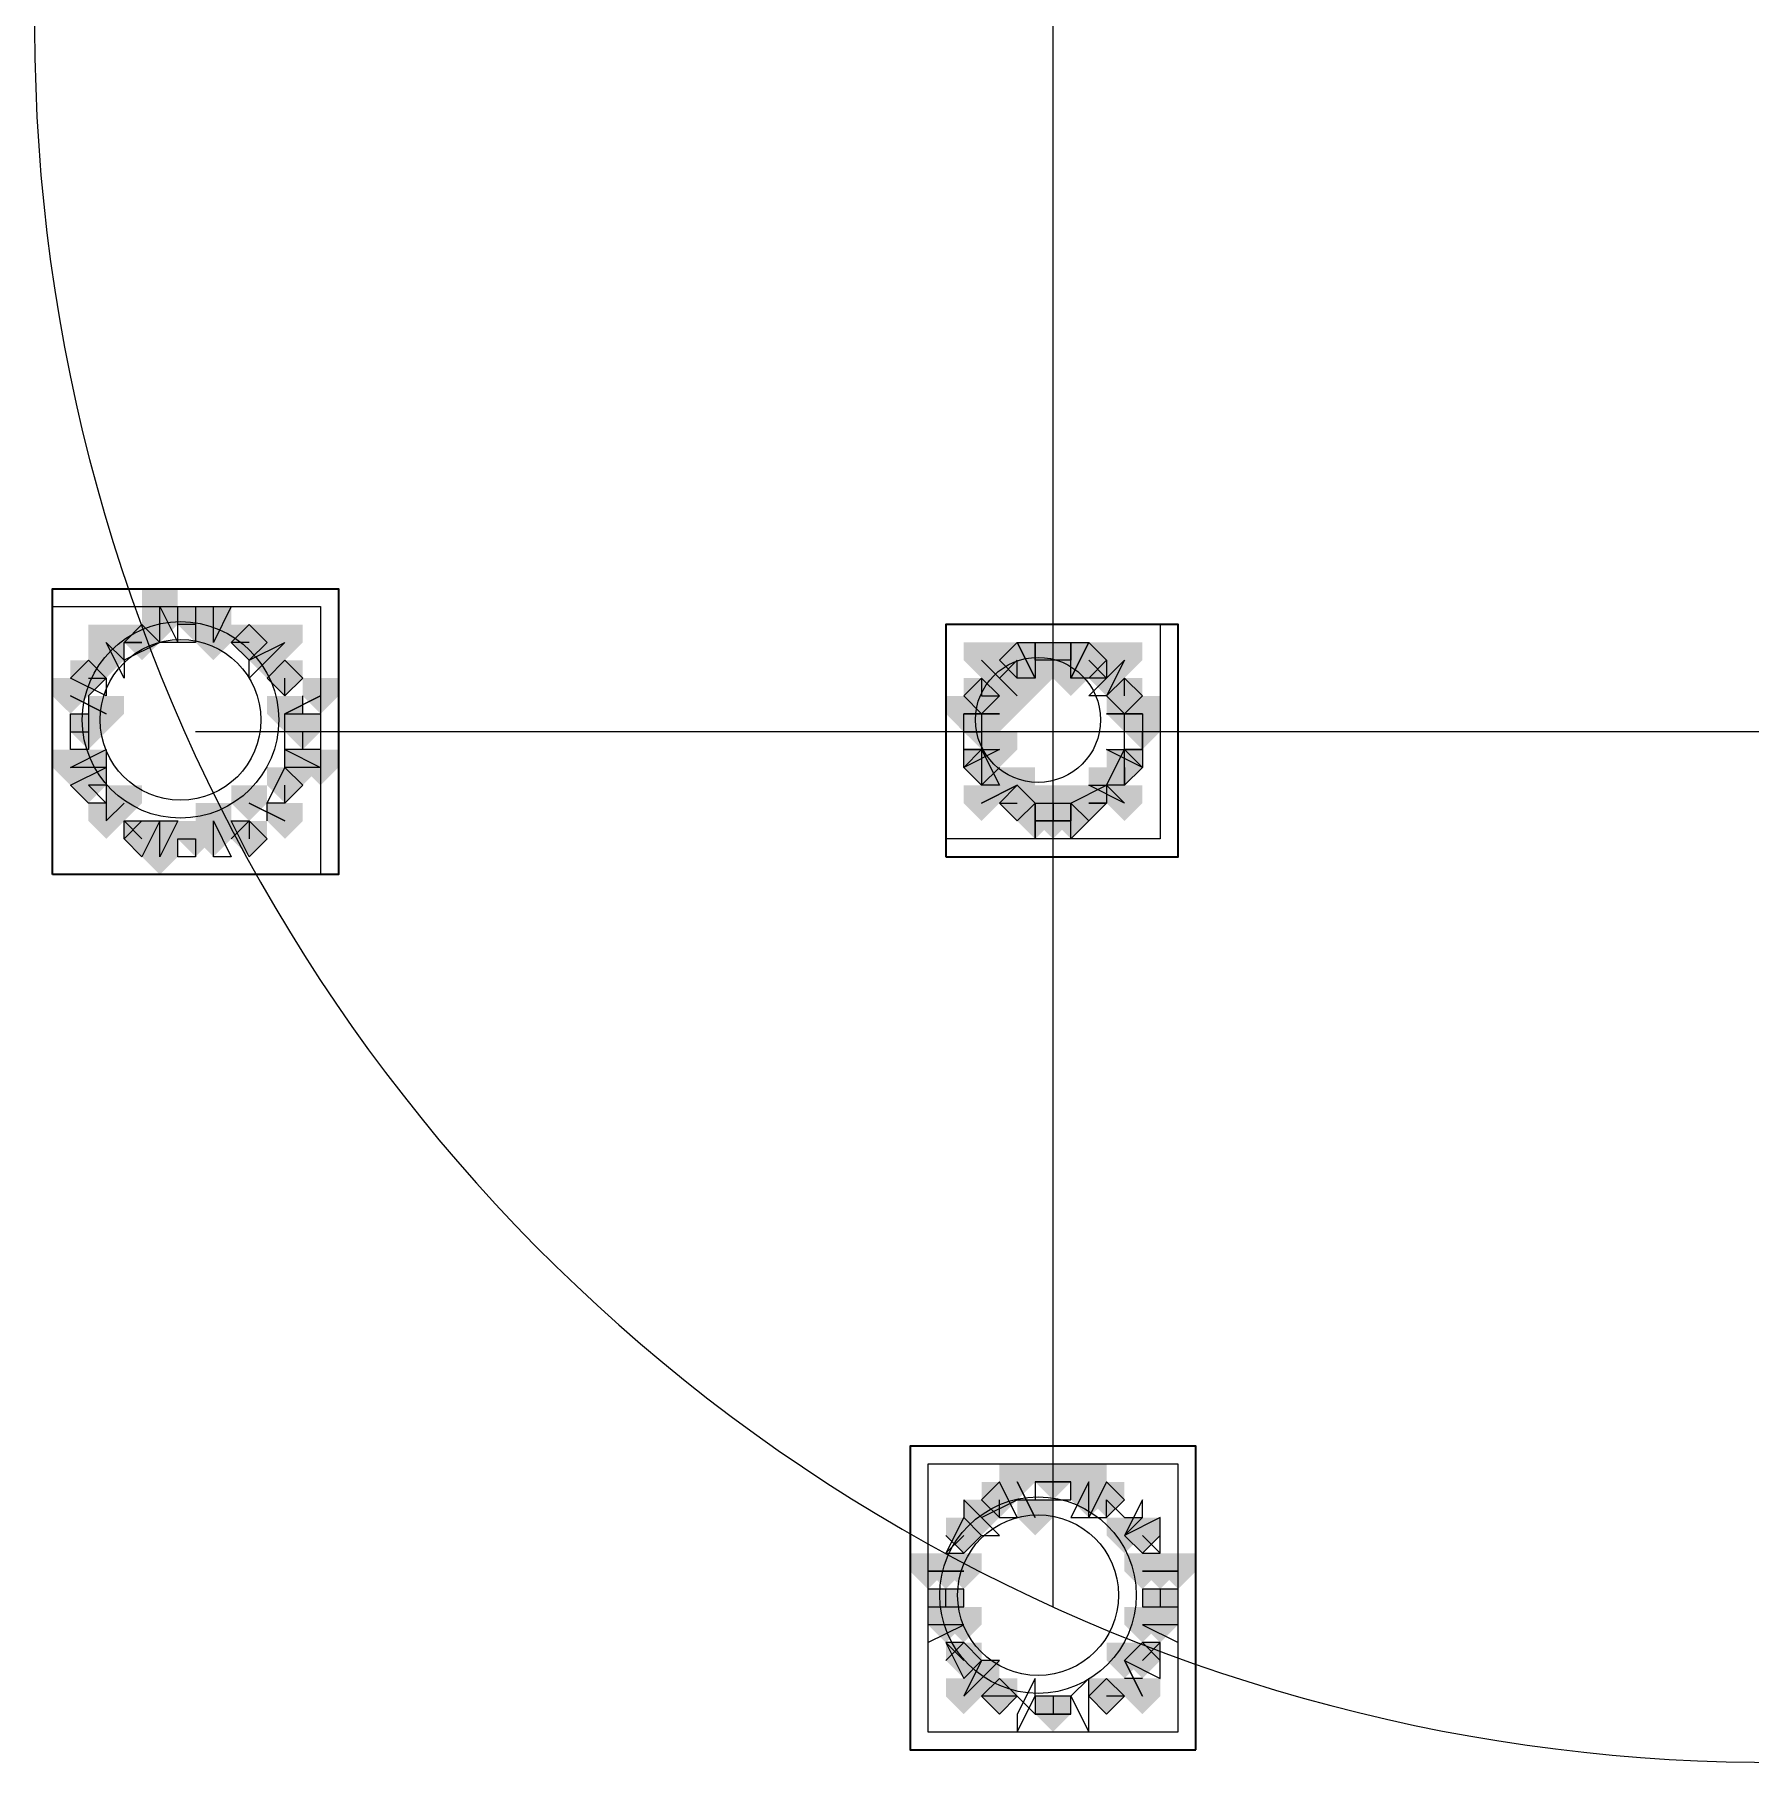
# Model space of a CAD drawing. Header units: millimetres. Extents: x 2315 to 4619, y 1334 to 1897.
# Drawn here: x 4110.04 to 4115.9, y 1548.68 to 1554.59 of the extents above; entities that cross this region are included whole.
import ezdxf

# ---------------------------------------------------------------- set-up
doc = ezdxf.new("R2010")
doc.units = ezdxf.units.MM
for name, color, linetype, true_color in [('PDF_10', 7, 'Continuous', 0x00b85c), ('PDF_AXIS', 7, 'Continuous', 0x00b85c), ('PDF_柱构件', 7, 'Continuous', 0x00b85c), ('PDF_转运站初步方案', 7, 'Continuous', 0x00b85c)]:
    doc.layers.add(name, color=color, linetype=linetype, true_color=true_color)
doc.layers.add('PDF_中心线层', color=1, linetype='Continuous')
doc.layers.add('PDF_粗实线层', color=7, linetype='Continuous')

msp = doc.modelspace()

# ---------------------------------------------------------------- hatches: boundary and pattern name
at = {"layer": 'PDF_10', "transparency": 33554559}
for points in [[(4110.5859, 1552.6298), (4110.5248, 1552.6298), (4110.5248, 1552.5687), (4110.5859, 1552.5076), (4110.6469, 1552.5687), (4110.6469, 1552.6298)], [(4110.5859, 1552.6298), (4110.5248, 1552.6298), (4110.5248, 1552.5687), (4110.5859, 1552.5076), (4110.6469, 1552.5687), (4110.6469, 1552.6298)], [(4110.5859, 1552.6298), (4110.5248, 1552.6298), (4110.5248, 1552.5687), (4110.5859, 1552.5076), (4110.6469, 1552.5687), (4110.6469, 1552.6298)], [(4110.4026, 1552.5687), (4110.3415, 1552.5687), (4110.3415, 1552.5076), (4110.4026, 1552.4466), (4110.4637, 1552.5076), (4110.4637, 1552.5687)], [(4110.4026, 1552.5687), (4110.3415, 1552.5687), (4110.3415, 1552.5076), (4110.4026, 1552.4466), (4110.4637, 1552.5076), (4110.4637, 1552.5687)], [(4110.7691, 1552.5687), (4110.708, 1552.5687), (4110.708, 1552.5076), (4110.7691, 1552.4466), (4110.8302, 1552.5076), (4110.8302, 1552.5687)], [(4110.7691, 1552.5687), (4110.708, 1552.5687), (4110.708, 1552.5076), (4110.7691, 1552.4466), (4110.8302, 1552.5076), (4110.8302, 1552.5687)], [(4110.7691, 1552.5687), (4110.708, 1552.5687), (4110.708, 1552.5076), (4110.7691, 1552.4466), (4110.8302, 1552.5076), (4110.8302, 1552.5687)], [(4113.3956, 1552.5076), (4113.3345, 1552.5076), (4113.3345, 1552.4466), (4113.3956, 1552.3855), (4113.4567, 1552.4466), (4113.4567, 1552.5076)], [(4113.3956, 1552.5076), (4113.3345, 1552.5076), (4113.3345, 1552.4466), (4113.3956, 1552.3855), (4113.4567, 1552.4466), (4113.4567, 1552.5076)], [(4113.5177, 1552.5076), (4113.4567, 1552.5076), (4113.4567, 1552.4466), (4113.5177, 1552.3855), (4113.5788, 1552.4466), (4113.5788, 1552.5076)], [(4113.5177, 1552.5076), (4113.4567, 1552.5076), (4113.4567, 1552.4466), (4113.5177, 1552.3855), (4113.5788, 1552.4466), (4113.5788, 1552.5076)], [(4113.6399, 1552.5076), (4113.5788, 1552.5076), (4113.5788, 1552.4466), (4113.6399, 1552.3855), (4113.701, 1552.4466), (4113.701, 1552.5076)], [(4113.6399, 1552.5076), (4113.5788, 1552.5076), (4113.5788, 1552.4466), (4113.6399, 1552.3855), (4113.701, 1552.4466), (4113.701, 1552.5076)], [(4110.2194, 1552.4466), (4110.1583, 1552.4466), (4110.1583, 1552.3855), (4110.2194, 1552.3244), (4110.2805, 1552.3855), (4110.2805, 1552.4466)], [(4110.2194, 1552.4466), (4110.1583, 1552.4466), (4110.1583, 1552.3855), (4110.2194, 1552.3244), (4110.2805, 1552.3855), (4110.2805, 1552.4466)], [(4110.8913, 1552.4466), (4110.8302, 1552.4466), (4110.8302, 1552.3855), (4110.8913, 1552.3244), (4110.9523, 1552.3855), (4110.9523, 1552.4466)], [(4110.8913, 1552.4466), (4110.8302, 1552.4466), (4110.8302, 1552.3855), (4110.8913, 1552.3244), (4110.9523, 1552.3855), (4110.9523, 1552.4466)], [(4110.8913, 1552.4466), (4110.8302, 1552.4466), (4110.8302, 1552.3855), (4110.8913, 1552.3244), (4110.9523, 1552.3855), (4110.9523, 1552.4466)], [(4113.2734, 1552.3855), (4113.2123, 1552.3855), (4113.2123, 1552.3244), (4113.2734, 1552.2633), (4113.3345, 1552.3244), (4113.3345, 1552.3855)], [(4113.2734, 1552.3855), (4113.2123, 1552.3855), (4113.2123, 1552.3244), (4113.2734, 1552.2633), (4113.3345, 1552.3244), (4113.3345, 1552.3855)], [(4113.7621, 1552.3855), (4113.701, 1552.3855), (4113.701, 1552.3244), (4113.7621, 1552.2633), (4113.8232, 1552.3244), (4113.8232, 1552.3855)], [(4113.7621, 1552.3855), (4113.701, 1552.3855), (4113.701, 1552.3244), (4113.7621, 1552.2633), (4113.8232, 1552.3244), (4113.8232, 1552.3855)], [(4113.7621, 1552.3855), (4113.701, 1552.3855), (4113.701, 1552.3244), (4113.7621, 1552.2633), (4113.8232, 1552.3244), (4113.8232, 1552.3855)], [(4110.2194, 1552.2633), (4110.1583, 1552.2633), (4110.1583, 1552.2022), (4110.2194, 1552.1412), (4110.2805, 1552.2022), (4110.2805, 1552.2633)], [(4110.2194, 1552.2633), (4110.1583, 1552.2633), (4110.1583, 1552.2022), (4110.2194, 1552.1412), (4110.2805, 1552.2022), (4110.2805, 1552.2633)], [(4110.9523, 1552.2633), (4110.8913, 1552.2633), (4110.8913, 1552.2022), (4110.9523, 1552.1412), (4111.0134, 1552.2022), (4111.0134, 1552.2633)], [(4110.9523, 1552.2633), (4110.8913, 1552.2633), (4110.8913, 1552.2022), (4110.9523, 1552.1412), (4111.0134, 1552.2022), (4111.0134, 1552.2633)], [(4113.2734, 1552.2633), (4113.2123, 1552.2633), (4113.2123, 1552.2022), (4113.2734, 1552.1412), (4113.3345, 1552.2022), (4113.3345, 1552.2633)], [(4113.2734, 1552.2633), (4113.2123, 1552.2633), (4113.2123, 1552.2022), (4113.2734, 1552.1412), (4113.3345, 1552.2022), (4113.3345, 1552.2633)], [(4113.8232, 1552.2633), (4113.7621, 1552.2633), (4113.7621, 1552.2022), (4113.8232, 1552.1412), (4113.8842, 1552.2022), (4113.8842, 1552.2633)], [(4113.8232, 1552.2633), (4113.7621, 1552.2633), (4113.7621, 1552.2022), (4113.8232, 1552.1412), (4113.8842, 1552.2022), (4113.8842, 1552.2633)], [(4113.2734, 1552.1412), (4113.2123, 1552.1412), (4113.2123, 1552.0801), (4113.2734, 1552.019), (4113.3345, 1552.0801), (4113.3345, 1552.1412)], [(4113.2734, 1552.1412), (4113.2123, 1552.1412), (4113.2123, 1552.0801), (4113.2734, 1552.019), (4113.3345, 1552.0801), (4113.3345, 1552.1412)], [(4113.7621, 1552.1412), (4113.701, 1552.1412), (4113.701, 1552.0801), (4113.7621, 1552.019), (4113.8232, 1552.0801), (4113.8232, 1552.1412)], [(4113.7621, 1552.1412), (4113.701, 1552.1412), (4113.701, 1552.0801), (4113.7621, 1552.019), (4113.8232, 1552.0801), (4113.8232, 1552.1412)], [(4110.2194, 1552.0801), (4110.1583, 1552.0801), (4110.1583, 1552.019), (4110.2194, 1551.9579), (4110.2805, 1552.019), (4110.2805, 1552.0801)], [(4110.2194, 1552.0801), (4110.1583, 1552.0801), (4110.1583, 1552.019), (4110.2194, 1551.9579), (4110.2805, 1552.019), (4110.2805, 1552.0801)], [(4110.8913, 1552.0801), (4110.8302, 1552.0801), (4110.8302, 1552.019), (4110.8913, 1551.9579), (4110.9523, 1552.019), (4110.9523, 1552.0801)], [(4110.8913, 1552.0801), (4110.8302, 1552.0801), (4110.8302, 1552.019), (4110.8913, 1551.9579), (4110.9523, 1552.019), (4110.9523, 1552.0801)], [(4110.8913, 1552.0801), (4110.8302, 1552.0801), (4110.8302, 1552.019), (4110.8913, 1551.9579), (4110.9523, 1552.019), (4110.9523, 1552.0801)], [(4113.3956, 1552.019), (4113.3345, 1552.019), (4113.3345, 1551.9579), (4113.3956, 1551.8968), (4113.4567, 1551.9579), (4113.4567, 1552.019)], [(4113.3956, 1552.019), (4113.3345, 1552.019), (4113.3345, 1551.9579), (4113.3956, 1551.8968), (4113.4567, 1551.9579), (4113.4567, 1552.019)], [(4113.3956, 1552.019), (4113.3345, 1552.019), (4113.3345, 1551.9579), (4113.3956, 1551.8968), (4113.4567, 1551.9579), (4113.4567, 1552.019)], [(4113.6399, 1552.019), (4113.5788, 1552.019), (4113.5788, 1551.9579), (4113.6399, 1551.8968), (4113.701, 1551.9579), (4113.701, 1552.019)], [(4113.6399, 1552.019), (4113.5788, 1552.019), (4113.5788, 1551.9579), (4113.6399, 1551.8968), (4113.701, 1551.9579), (4113.701, 1552.019)], [(4113.5177, 1551.9579), (4113.4567, 1551.9579), (4113.4567, 1551.8968), (4113.5177, 1551.8357), (4113.5788, 1551.8968), (4113.5788, 1551.9579)], [(4113.5177, 1551.9579), (4113.4567, 1551.9579), (4113.4567, 1551.8968), (4113.5177, 1551.8357), (4113.5788, 1551.8968), (4113.5788, 1551.9579)], [(4110.4026, 1551.8968), (4110.3415, 1551.8968), (4110.3415, 1551.8357), (4110.4026, 1551.7747), (4110.4637, 1551.8357), (4110.4637, 1551.8968)], [(4110.4026, 1551.8968), (4110.3415, 1551.8968), (4110.3415, 1551.8357), (4110.4026, 1551.7747), (4110.4637, 1551.8357), (4110.4637, 1551.8968)], [(4110.5859, 1551.8968), (4110.5248, 1551.8968), (4110.5248, 1551.8357), (4110.5859, 1551.7747), (4110.6469, 1551.8357), (4110.6469, 1551.8968)], [(4110.5859, 1551.8968), (4110.5248, 1551.8968), (4110.5248, 1551.8357), (4110.5859, 1551.7747), (4110.6469, 1551.8357), (4110.6469, 1551.8968)], [(4110.7691, 1551.8968), (4110.708, 1551.8968), (4110.708, 1551.8357), (4110.7691, 1551.7747), (4110.8302, 1551.8357), (4110.8302, 1551.8968)], [(4110.7691, 1551.8968), (4110.708, 1551.8968), (4110.708, 1551.8357), (4110.7691, 1551.7747), (4110.8302, 1551.8357), (4110.8302, 1551.8968)], [(4113.5177, 1549.6979), (4113.4567, 1549.6979), (4113.4567, 1549.6368), (4113.5177, 1549.5757), (4113.5788, 1549.6368), (4113.5788, 1549.6979)], [(4113.5177, 1549.6979), (4113.4567, 1549.6979), (4113.4567, 1549.6368), (4113.5177, 1549.5757), (4113.5788, 1549.6368), (4113.5788, 1549.6979)], [(4113.3345, 1549.6368), (4113.2734, 1549.6368), (4113.2734, 1549.5757), (4113.3345, 1549.5147), (4113.3956, 1549.5757), (4113.3956, 1549.6368)], [(4113.3345, 1549.6368), (4113.2734, 1549.6368), (4113.2734, 1549.5757), (4113.3345, 1549.5147), (4113.3956, 1549.5757), (4113.3956, 1549.6368)], [(4113.701, 1549.6368), (4113.6399, 1549.6368), (4113.6399, 1549.5757), (4113.701, 1549.5147), (4113.7621, 1549.5757), (4113.7621, 1549.6368)], [(4113.701, 1549.6368), (4113.6399, 1549.6368), (4113.6399, 1549.5757), (4113.701, 1549.5147), (4113.7621, 1549.5757), (4113.7621, 1549.6368)], [(4113.2123, 1549.5147), (4113.1513, 1549.5147), (4113.1513, 1549.4536), (4113.2123, 1549.3925), (4113.2734, 1549.4536), (4113.2734, 1549.5147)], [(4113.2123, 1549.5147), (4113.1513, 1549.5147), (4113.1513, 1549.4536), (4113.2123, 1549.3925), (4113.2734, 1549.4536), (4113.2734, 1549.5147)], [(4113.8232, 1549.5147), (4113.7621, 1549.5147), (4113.7621, 1549.4536), (4113.8232, 1549.3925), (4113.8842, 1549.4536), (4113.8842, 1549.5147)], [(4113.8232, 1549.5147), (4113.7621, 1549.5147), (4113.7621, 1549.4536), (4113.8232, 1549.3925), (4113.8842, 1549.4536), (4113.8842, 1549.5147)], [(4113.1513, 1549.2703), (4113.0902, 1549.2703), (4113.0902, 1549.2093), (4113.1513, 1549.1482), (4113.2123, 1549.2093), (4113.2123, 1549.2703)], [(4113.1513, 1549.2703), (4113.0902, 1549.2703), (4113.0902, 1549.2093), (4113.1513, 1549.1482), (4113.2123, 1549.2093), (4113.2123, 1549.2703)], [(4113.1513, 1549.2703), (4113.0902, 1549.2703), (4113.0902, 1549.2093), (4113.1513, 1549.1482), (4113.2123, 1549.2093), (4113.2123, 1549.2703)], [(4113.8842, 1549.2703), (4113.8232, 1549.2703), (4113.8232, 1549.2093), (4113.8842, 1549.1482), (4113.9453, 1549.2093), (4113.9453, 1549.2703)], [(4113.8842, 1549.2703), (4113.8232, 1549.2703), (4113.8232, 1549.2093), (4113.8842, 1549.1482), (4113.9453, 1549.2093), (4113.9453, 1549.2703)], [(4113.2123, 1549.0871), (4113.1513, 1549.0871), (4113.1513, 1549.026), (4113.2123, 1548.9649), (4113.2734, 1549.026), (4113.2734, 1549.0871)], [(4113.2123, 1549.0871), (4113.1513, 1549.0871), (4113.1513, 1549.026), (4113.2123, 1548.9649), (4113.2734, 1549.026), (4113.2734, 1549.0871)], [(4113.8232, 1549.0871), (4113.7621, 1549.0871), (4113.7621, 1549.026), (4113.8232, 1548.9649), (4113.8842, 1549.026), (4113.8842, 1549.0871)], [(4113.8232, 1549.0871), (4113.7621, 1549.0871), (4113.7621, 1549.026), (4113.8232, 1548.9649), (4113.8842, 1549.026), (4113.8842, 1549.0871)], [(4113.3345, 1548.9649), (4113.2734, 1548.9649), (4113.2734, 1548.9039), (4113.3345, 1548.8428), (4113.3956, 1548.9039), (4113.3956, 1548.9649)], [(4113.3345, 1548.9649), (4113.2734, 1548.9649), (4113.2734, 1548.9039), (4113.3345, 1548.8428), (4113.3956, 1548.9039), (4113.3956, 1548.9649)], [(4113.3345, 1548.9649), (4113.2734, 1548.9649), (4113.2734, 1548.9039), (4113.3345, 1548.8428), (4113.3956, 1548.9039), (4113.3956, 1548.9649)], [(4113.701, 1548.9649), (4113.6399, 1548.9649), (4113.6399, 1548.9039), (4113.701, 1548.8428), (4113.7621, 1548.9039), (4113.7621, 1548.9649)], [(4113.701, 1548.9649), (4113.6399, 1548.9649), (4113.6399, 1548.9039), (4113.701, 1548.8428), (4113.7621, 1548.9039), (4113.7621, 1548.9649)], [(4113.701, 1548.9649), (4113.6399, 1548.9649), (4113.6399, 1548.9039), (4113.701, 1548.8428), (4113.7621, 1548.9039), (4113.7621, 1548.9649)], [(4113.5177, 1548.9039), (4113.4567, 1548.9039), (4113.4567, 1548.8428), (4113.5177, 1548.7817), (4113.5788, 1548.8428), (4113.5788, 1548.9039)], [(4113.5177, 1548.9039), (4113.4567, 1548.9039), (4113.4567, 1548.8428), (4113.5177, 1548.7817), (4113.5788, 1548.8428), (4113.5788, 1548.9039)]]:
    msp.add_hatch(color=256, dxfattribs=at).paths.add_polyline_path(points)
at = {"layer": 'PDF_柱构件', "transparency": 33554559}
for points in [[(4110.4637, 1552.6909), (4110.4026, 1552.6909), (4110.4026, 1552.6298), (4110.4637, 1552.5687), (4110.5248, 1552.6298), (4110.5248, 1552.6909)], [(4110.4637, 1552.6298), (4110.4026, 1552.6298), (4110.4026, 1552.5687), (4110.4637, 1552.5076), (4110.5248, 1552.5687), (4110.5248, 1552.6298)], [(4110.6469, 1552.6298), (4110.5859, 1552.6298), (4110.5859, 1552.5687), (4110.6469, 1552.5076), (4110.708, 1552.5687), (4110.708, 1552.6298)], [(4110.2805, 1552.5687), (4110.2194, 1552.5687), (4110.2194, 1552.5076), (4110.2805, 1552.4466), (4110.3415, 1552.5076), (4110.3415, 1552.5687)], [(4110.6469, 1552.5687), (4110.5859, 1552.5687), (4110.5859, 1552.5076), (4110.6469, 1552.4466), (4110.708, 1552.5076), (4110.708, 1552.5687)], [(4110.8913, 1552.5687), (4110.8302, 1552.5687), (4110.8302, 1552.5076), (4110.8913, 1552.4466), (4110.9523, 1552.5076), (4110.9523, 1552.5687)], [(4110.2805, 1552.5076), (4110.2194, 1552.5076), (4110.2194, 1552.4466), (4110.2805, 1552.3855), (4110.3415, 1552.4466), (4110.3415, 1552.5076)], [(4110.8302, 1552.5076), (4110.7691, 1552.5076), (4110.7691, 1552.4466), (4110.8302, 1552.3855), (4110.8913, 1552.4466), (4110.8913, 1552.5076)], [(4113.2734, 1552.5076), (4113.2123, 1552.5076), (4113.2123, 1552.4466), (4113.2734, 1552.3855), (4113.3345, 1552.4466), (4113.3345, 1552.5076)], [(4113.4567, 1552.5076), (4113.3956, 1552.5076), (4113.3956, 1552.4466), (4113.4567, 1552.3855), (4113.5177, 1552.4466), (4113.5177, 1552.5076)], [(4113.5788, 1552.5076), (4113.5177, 1552.5076), (4113.5177, 1552.4466), (4113.5788, 1552.3855), (4113.6399, 1552.4466), (4113.6399, 1552.5076)], [(4113.7621, 1552.5076), (4113.701, 1552.5076), (4113.701, 1552.4466), (4113.7621, 1552.3855), (4113.8232, 1552.4466), (4113.8232, 1552.5076)], [(4113.3345, 1552.4466), (4113.2734, 1552.4466), (4113.2734, 1552.3855), (4113.3345, 1552.3244), (4113.3956, 1552.3855), (4113.3956, 1552.4466)], [(4113.4567, 1552.4466), (4113.3956, 1552.4466), (4113.3956, 1552.3855), (4113.4567, 1552.3244), (4113.5177, 1552.3855), (4113.5177, 1552.4466)], [(4113.5788, 1552.4466), (4113.5177, 1552.4466), (4113.5177, 1552.3855), (4113.5788, 1552.3244), (4113.6399, 1552.3855), (4113.6399, 1552.4466)], [(4113.701, 1552.4466), (4113.6399, 1552.4466), (4113.6399, 1552.3855), (4113.701, 1552.3244), (4113.7621, 1552.3855), (4113.7621, 1552.4466)], [(4110.1583, 1552.3855), (4110.0972, 1552.3855), (4110.0972, 1552.3244), (4110.1583, 1552.2633), (4110.2194, 1552.3244), (4110.2194, 1552.3855)], [(4111.0134, 1552.3855), (4110.9523, 1552.3855), (4110.9523, 1552.3244), (4111.0134, 1552.2633), (4111.0745, 1552.3244), (4111.0745, 1552.3855)], [(4113.3956, 1552.3855), (4113.3345, 1552.3855), (4113.3345, 1552.3244), (4113.3956, 1552.2633), (4113.4567, 1552.3244), (4113.4567, 1552.3855)], [(4110.2805, 1552.3244), (4110.2194, 1552.3244), (4110.2194, 1552.2633), (4110.2805, 1552.2022), (4110.3415, 1552.2633), (4110.3415, 1552.3244)], [(4110.8913, 1552.3244), (4110.8302, 1552.3244), (4110.8302, 1552.2633), (4110.8913, 1552.2022), (4110.9523, 1552.2633), (4110.9523, 1552.3244)], [(4113.2123, 1552.3244), (4113.1513, 1552.3244), (4113.1513, 1552.2633), (4113.2123, 1552.2022), (4113.2734, 1552.2633), (4113.2734, 1552.3244)], [(4113.2734, 1552.3244), (4113.2123, 1552.3244), (4113.2123, 1552.2633), (4113.2734, 1552.2022), (4113.3345, 1552.2633), (4113.3345, 1552.3244)], [(4113.3345, 1552.3244), (4113.2734, 1552.3244), (4113.2734, 1552.2633), (4113.3345, 1552.2022), (4113.3956, 1552.2633), (4113.3956, 1552.3244)], [(4113.7621, 1552.3244), (4113.701, 1552.3244), (4113.701, 1552.2633), (4113.7621, 1552.2022), (4113.8232, 1552.2633), (4113.8232, 1552.3244)], [(4113.8232, 1552.3244), (4113.7621, 1552.3244), (4113.7621, 1552.2633), (4113.8232, 1552.2022), (4113.8842, 1552.2633), (4113.8842, 1552.3244)], [(4113.3345, 1552.2022), (4113.2734, 1552.2022), (4113.2734, 1552.1412), (4113.3345, 1552.0801), (4113.3956, 1552.1412), (4113.3956, 1552.2022)], [(4110.1583, 1552.1412), (4110.0972, 1552.1412), (4110.0972, 1552.0801), (4110.1583, 1552.019), (4110.2194, 1552.0801), (4110.2194, 1552.1412)], [(4110.2194, 1552.1412), (4110.1583, 1552.1412), (4110.1583, 1552.0801), (4110.2194, 1552.019), (4110.2805, 1552.0801), (4110.2805, 1552.1412)], [(4110.9523, 1552.1412), (4110.8913, 1552.1412), (4110.8913, 1552.0801), (4110.9523, 1552.019), (4111.0134, 1552.0801), (4111.0134, 1552.1412)], [(4111.0134, 1552.1412), (4110.9523, 1552.1412), (4110.9523, 1552.0801), (4111.0134, 1552.019), (4111.0745, 1552.0801), (4111.0745, 1552.1412)], [(4113.3345, 1552.0801), (4113.2734, 1552.0801), (4113.2734, 1552.019), (4113.3345, 1551.9579), (4113.3956, 1552.019), (4113.3956, 1552.0801)], [(4113.3956, 1552.0801), (4113.3345, 1552.0801), (4113.3345, 1552.019), (4113.3956, 1551.9579), (4113.4567, 1552.019), (4113.4567, 1552.0801)], [(4113.701, 1552.0801), (4113.6399, 1552.0801), (4113.6399, 1552.019), (4113.701, 1551.9579), (4113.7621, 1552.019), (4113.7621, 1552.0801)], [(4110.3415, 1552.019), (4110.2805, 1552.019), (4110.2805, 1551.9579), (4110.3415, 1551.8968), (4110.4026, 1551.9579), (4110.4026, 1552.019)], [(4110.7691, 1552.019), (4110.708, 1552.019), (4110.708, 1551.9579), (4110.7691, 1551.8968), (4110.8302, 1551.9579), (4110.8302, 1552.019)], [(4113.2734, 1552.019), (4113.2123, 1552.019), (4113.2123, 1551.9579), (4113.2734, 1551.8968), (4113.3345, 1551.9579), (4113.3345, 1552.019)], [(4113.4567, 1552.019), (4113.3956, 1552.019), (4113.3956, 1551.9579), (4113.4567, 1551.8968), (4113.5177, 1551.9579), (4113.5177, 1552.019)], [(4113.5788, 1552.019), (4113.5177, 1552.019), (4113.5177, 1551.9579), (4113.5788, 1551.8968), (4113.6399, 1551.9579), (4113.6399, 1552.019)], [(4113.7621, 1552.019), (4113.701, 1552.019), (4113.701, 1551.9579), (4113.7621, 1551.8968), (4113.8232, 1551.9579), (4113.8232, 1552.019)], [(4110.2805, 1551.9579), (4110.2194, 1551.9579), (4110.2194, 1551.8968), (4110.2805, 1551.8357), (4110.3415, 1551.8968), (4110.3415, 1551.9579)], [(4110.6469, 1551.9579), (4110.5859, 1551.9579), (4110.5859, 1551.8968), (4110.6469, 1551.8357), (4110.708, 1551.8968), (4110.708, 1551.9579)], [(4110.8913, 1551.9579), (4110.8302, 1551.9579), (4110.8302, 1551.8968), (4110.8913, 1551.8357), (4110.9523, 1551.8968), (4110.9523, 1551.9579)], [(4113.4567, 1551.9579), (4113.3956, 1551.9579), (4113.3956, 1551.8968), (4113.4567, 1551.8357), (4113.5177, 1551.8968), (4113.5177, 1551.9579)], [(4113.5788, 1551.9579), (4113.5177, 1551.9579), (4113.5177, 1551.8968), (4113.5788, 1551.8357), (4113.6399, 1551.8968), (4113.6399, 1551.9579)], [(4110.4637, 1551.8968), (4110.4026, 1551.8968), (4110.4026, 1551.8357), (4110.4637, 1551.7747), (4110.5248, 1551.8357), (4110.5248, 1551.8968)], [(4110.6469, 1551.8968), (4110.5859, 1551.8968), (4110.5859, 1551.8357), (4110.6469, 1551.7747), (4110.708, 1551.8357), (4110.708, 1551.8968)], [(4110.4637, 1551.8357), (4110.4026, 1551.8357), (4110.4026, 1551.7747), (4110.4637, 1551.7136), (4110.5248, 1551.7747), (4110.5248, 1551.8357)], [(4113.3956, 1549.6979), (4113.3345, 1549.6979), (4113.3345, 1549.6368), (4113.3956, 1549.5757), (4113.4567, 1549.6368), (4113.4567, 1549.6979)], [(4113.6399, 1549.6979), (4113.5788, 1549.6979), (4113.5788, 1549.6368), (4113.6399, 1549.5757), (4113.701, 1549.6368), (4113.701, 1549.6979)], [(4113.6399, 1549.6368), (4113.5788, 1549.6368), (4113.5788, 1549.5757), (4113.6399, 1549.5147), (4113.701, 1549.5757), (4113.701, 1549.6368)], [(4113.2734, 1549.5757), (4113.2123, 1549.5757), (4113.2123, 1549.5147), (4113.2734, 1549.4536), (4113.3345, 1549.5147), (4113.3345, 1549.5757)], [(4113.4567, 1549.5757), (4113.3956, 1549.5757), (4113.3956, 1549.5147), (4113.4567, 1549.4536), (4113.5177, 1549.5147), (4113.5177, 1549.5757)], [(4113.7621, 1549.5147), (4113.701, 1549.5147), (4113.701, 1549.4536), (4113.7621, 1549.3925), (4113.8232, 1549.4536), (4113.8232, 1549.5147)], [(4113.0902, 1549.3925), (4113.0291, 1549.3925), (4113.0291, 1549.3314), (4113.0902, 1549.2703), (4113.1513, 1549.3314), (4113.1513, 1549.3925)], [(4113.1513, 1549.3925), (4113.0902, 1549.3925), (4113.0902, 1549.3314), (4113.1513, 1549.2703), (4113.2123, 1549.3314), (4113.2123, 1549.3925)], [(4113.2123, 1549.3925), (4113.1513, 1549.3925), (4113.1513, 1549.3314), (4113.2123, 1549.2703), (4113.2734, 1549.3314), (4113.2734, 1549.3925)], [(4113.8232, 1549.3925), (4113.7621, 1549.3925), (4113.7621, 1549.3314), (4113.8232, 1549.2703), (4113.8842, 1549.3314), (4113.8842, 1549.3925)], [(4113.8842, 1549.3925), (4113.8232, 1549.3925), (4113.8232, 1549.3314), (4113.8842, 1549.2703), (4113.9453, 1549.3314), (4113.9453, 1549.3925)], [(4113.9453, 1549.3925), (4113.8842, 1549.3925), (4113.8842, 1549.3314), (4113.9453, 1549.2703), (4114.0064, 1549.3314), (4114.0064, 1549.3925)], [(4113.1513, 1549.2093), (4113.0902, 1549.2093), (4113.0902, 1549.1482), (4113.1513, 1549.0871), (4113.2123, 1549.1482), (4113.2123, 1549.2093)], [(4113.2123, 1549.2093), (4113.1513, 1549.2093), (4113.1513, 1549.1482), (4113.2123, 1549.0871), (4113.2734, 1549.1482), (4113.2734, 1549.2093)], [(4113.8232, 1549.2093), (4113.7621, 1549.2093), (4113.7621, 1549.1482), (4113.8232, 1549.0871), (4113.8842, 1549.1482), (4113.8842, 1549.2093)], [(4113.8842, 1549.2093), (4113.8232, 1549.2093), (4113.8232, 1549.1482), (4113.8842, 1549.0871), (4113.9453, 1549.1482), (4113.9453, 1549.2093)], [(4113.7621, 1549.0871), (4113.701, 1549.0871), (4113.701, 1549.026), (4113.7621, 1548.9649), (4113.8232, 1549.026), (4113.8232, 1549.0871)], [(4113.2734, 1549.026), (4113.2123, 1549.026), (4113.2123, 1548.9649), (4113.2734, 1548.9039), (4113.3345, 1548.9649), (4113.3345, 1549.026)], [(4113.2123, 1548.9649), (4113.1513, 1548.9649), (4113.1513, 1548.9039), (4113.2123, 1548.8428), (4113.2734, 1548.9039), (4113.2734, 1548.9649)], [(4113.8232, 1548.9649), (4113.7621, 1548.9649), (4113.7621, 1548.9039), (4113.8232, 1548.8428), (4113.8842, 1548.9039), (4113.8842, 1548.9649)]]:
    msp.add_hatch(color=256, dxfattribs=at).paths.add_polyline_path(points)
at = {"layer": 'PDF_转运站初步方案', "transparency": 33554559}
for points in [[(4110.5859, 1552.6298), (4110.5248, 1552.6298), (4110.5248, 1552.5687), (4110.5859, 1552.5076), (4110.6469, 1552.5687), (4110.6469, 1552.6298)], [(4110.5859, 1552.6298), (4110.5248, 1552.6298), (4110.5248, 1552.5687), (4110.5859, 1552.5076), (4110.6469, 1552.5687), (4110.6469, 1552.6298)], [(4110.4026, 1552.5687), (4110.3415, 1552.5687), (4110.3415, 1552.5076), (4110.4026, 1552.4466), (4110.4637, 1552.5076), (4110.4637, 1552.5687)], [(4110.4026, 1552.5687), (4110.3415, 1552.5687), (4110.3415, 1552.5076), (4110.4026, 1552.4466), (4110.4637, 1552.5076), (4110.4637, 1552.5687)], [(4110.7691, 1552.5687), (4110.708, 1552.5687), (4110.708, 1552.5076), (4110.7691, 1552.4466), (4110.8302, 1552.5076), (4110.8302, 1552.5687)], [(4110.7691, 1552.5687), (4110.708, 1552.5687), (4110.708, 1552.5076), (4110.7691, 1552.4466), (4110.8302, 1552.5076), (4110.8302, 1552.5687)], [(4113.3956, 1552.5076), (4113.3345, 1552.5076), (4113.3345, 1552.4466), (4113.3956, 1552.3855), (4113.4567, 1552.4466), (4113.4567, 1552.5076)], [(4113.3956, 1552.5076), (4113.3345, 1552.5076), (4113.3345, 1552.4466), (4113.3956, 1552.3855), (4113.4567, 1552.4466), (4113.4567, 1552.5076)], [(4113.5177, 1552.5076), (4113.4567, 1552.5076), (4113.4567, 1552.4466), (4113.5177, 1552.3855), (4113.5788, 1552.4466), (4113.5788, 1552.5076)], [(4113.5177, 1552.5076), (4113.4567, 1552.5076), (4113.4567, 1552.4466), (4113.5177, 1552.3855), (4113.5788, 1552.4466), (4113.5788, 1552.5076)], [(4113.6399, 1552.5076), (4113.5788, 1552.5076), (4113.5788, 1552.4466), (4113.6399, 1552.3855), (4113.701, 1552.4466), (4113.701, 1552.5076)], [(4113.6399, 1552.5076), (4113.5788, 1552.5076), (4113.5788, 1552.4466), (4113.6399, 1552.3855), (4113.701, 1552.4466), (4113.701, 1552.5076)], [(4110.2194, 1552.4466), (4110.1583, 1552.4466), (4110.1583, 1552.3855), (4110.2194, 1552.3244), (4110.2805, 1552.3855), (4110.2805, 1552.4466)], [(4110.2194, 1552.4466), (4110.1583, 1552.4466), (4110.1583, 1552.3855), (4110.2194, 1552.3244), (4110.2805, 1552.3855), (4110.2805, 1552.4466)], [(4110.8913, 1552.4466), (4110.8302, 1552.4466), (4110.8302, 1552.3855), (4110.8913, 1552.3244), (4110.9523, 1552.3855), (4110.9523, 1552.4466)], [(4110.8913, 1552.4466), (4110.8302, 1552.4466), (4110.8302, 1552.3855), (4110.8913, 1552.3244), (4110.9523, 1552.3855), (4110.9523, 1552.4466)], [(4113.2734, 1552.3855), (4113.2123, 1552.3855), (4113.2123, 1552.3244), (4113.2734, 1552.2633), (4113.3345, 1552.3244), (4113.3345, 1552.3855)], [(4113.2734, 1552.3855), (4113.2123, 1552.3855), (4113.2123, 1552.3244), (4113.2734, 1552.2633), (4113.3345, 1552.3244), (4113.3345, 1552.3855)], [(4113.7621, 1552.3855), (4113.701, 1552.3855), (4113.701, 1552.3244), (4113.7621, 1552.2633), (4113.8232, 1552.3244), (4113.8232, 1552.3855)], [(4113.7621, 1552.3855), (4113.701, 1552.3855), (4113.701, 1552.3244), (4113.7621, 1552.2633), (4113.8232, 1552.3244), (4113.8232, 1552.3855)], [(4110.2194, 1552.2633), (4110.1583, 1552.2633), (4110.1583, 1552.2022), (4110.2194, 1552.1412), (4110.2805, 1552.2022), (4110.2805, 1552.2633)], [(4110.2194, 1552.2633), (4110.1583, 1552.2633), (4110.1583, 1552.2022), (4110.2194, 1552.1412), (4110.2805, 1552.2022), (4110.2805, 1552.2633)], [(4110.9523, 1552.2633), (4110.8913, 1552.2633), (4110.8913, 1552.2022), (4110.9523, 1552.1412), (4111.0134, 1552.2022), (4111.0134, 1552.2633)], [(4110.9523, 1552.2633), (4110.8913, 1552.2633), (4110.8913, 1552.2022), (4110.9523, 1552.1412), (4111.0134, 1552.2022), (4111.0134, 1552.2633)], [(4113.2734, 1552.2633), (4113.2123, 1552.2633), (4113.2123, 1552.2022), (4113.2734, 1552.1412), (4113.3345, 1552.2022), (4113.3345, 1552.2633)], [(4113.2734, 1552.2633), (4113.2123, 1552.2633), (4113.2123, 1552.2022), (4113.2734, 1552.1412), (4113.3345, 1552.2022), (4113.3345, 1552.2633)], [(4113.8232, 1552.2633), (4113.7621, 1552.2633), (4113.7621, 1552.2022), (4113.8232, 1552.1412), (4113.8842, 1552.2022), (4113.8842, 1552.2633)], [(4113.8232, 1552.2633), (4113.7621, 1552.2633), (4113.7621, 1552.2022), (4113.8232, 1552.1412), (4113.8842, 1552.2022), (4113.8842, 1552.2633)], [(4113.2734, 1552.1412), (4113.2123, 1552.1412), (4113.2123, 1552.0801), (4113.2734, 1552.019), (4113.3345, 1552.0801), (4113.3345, 1552.1412)], [(4113.2734, 1552.1412), (4113.2123, 1552.1412), (4113.2123, 1552.0801), (4113.2734, 1552.019), (4113.3345, 1552.0801), (4113.3345, 1552.1412)], [(4113.7621, 1552.1412), (4113.701, 1552.1412), (4113.701, 1552.0801), (4113.7621, 1552.019), (4113.8232, 1552.0801), (4113.8232, 1552.1412)], [(4113.7621, 1552.1412), (4113.701, 1552.1412), (4113.701, 1552.0801), (4113.7621, 1552.019), (4113.8232, 1552.0801), (4113.8232, 1552.1412)], [(4110.2194, 1552.0801), (4110.1583, 1552.0801), (4110.1583, 1552.019), (4110.2194, 1551.9579), (4110.2805, 1552.019), (4110.2805, 1552.0801)], [(4110.2194, 1552.0801), (4110.1583, 1552.0801), (4110.1583, 1552.019), (4110.2194, 1551.9579), (4110.2805, 1552.019), (4110.2805, 1552.0801)], [(4110.8913, 1552.0801), (4110.8302, 1552.0801), (4110.8302, 1552.019), (4110.8913, 1551.9579), (4110.9523, 1552.019), (4110.9523, 1552.0801)], [(4110.8913, 1552.0801), (4110.8302, 1552.0801), (4110.8302, 1552.019), (4110.8913, 1551.9579), (4110.9523, 1552.019), (4110.9523, 1552.0801)], [(4113.3956, 1552.019), (4113.3345, 1552.019), (4113.3345, 1551.9579), (4113.3956, 1551.8968), (4113.4567, 1551.9579), (4113.4567, 1552.019)], [(4113.3956, 1552.019), (4113.3345, 1552.019), (4113.3345, 1551.9579), (4113.3956, 1551.8968), (4113.4567, 1551.9579), (4113.4567, 1552.019)], [(4113.6399, 1552.019), (4113.5788, 1552.019), (4113.5788, 1551.9579), (4113.6399, 1551.8968), (4113.701, 1551.9579), (4113.701, 1552.019)], [(4113.6399, 1552.019), (4113.5788, 1552.019), (4113.5788, 1551.9579), (4113.6399, 1551.8968), (4113.701, 1551.9579), (4113.701, 1552.019)], [(4113.5177, 1551.9579), (4113.4567, 1551.9579), (4113.4567, 1551.8968), (4113.5177, 1551.8357), (4113.5788, 1551.8968), (4113.5788, 1551.9579)], [(4113.5177, 1551.9579), (4113.4567, 1551.9579), (4113.4567, 1551.8968), (4113.5177, 1551.8357), (4113.5788, 1551.8968), (4113.5788, 1551.9579)], [(4110.4026, 1551.8968), (4110.3415, 1551.8968), (4110.3415, 1551.8357), (4110.4026, 1551.7747), (4110.4637, 1551.8357), (4110.4637, 1551.8968)], [(4110.4026, 1551.8968), (4110.3415, 1551.8968), (4110.3415, 1551.8357), (4110.4026, 1551.7747), (4110.4637, 1551.8357), (4110.4637, 1551.8968)], [(4110.5859, 1551.8968), (4110.5248, 1551.8968), (4110.5248, 1551.8357), (4110.5859, 1551.7747), (4110.6469, 1551.8357), (4110.6469, 1551.8968)], [(4110.5859, 1551.8968), (4110.5248, 1551.8968), (4110.5248, 1551.8357), (4110.5859, 1551.7747), (4110.6469, 1551.8357), (4110.6469, 1551.8968)], [(4110.7691, 1551.8968), (4110.708, 1551.8968), (4110.708, 1551.8357), (4110.7691, 1551.7747), (4110.8302, 1551.8357), (4110.8302, 1551.8968)], [(4110.7691, 1551.8968), (4110.708, 1551.8968), (4110.708, 1551.8357), (4110.7691, 1551.7747), (4110.8302, 1551.8357), (4110.8302, 1551.8968)], [(4113.5177, 1549.6979), (4113.4567, 1549.6979), (4113.4567, 1549.6368), (4113.5177, 1549.5757), (4113.5788, 1549.6368), (4113.5788, 1549.6979)], [(4113.5177, 1549.6979), (4113.4567, 1549.6979), (4113.4567, 1549.6368), (4113.5177, 1549.5757), (4113.5788, 1549.6368), (4113.5788, 1549.6979)], [(4113.3345, 1549.6368), (4113.2734, 1549.6368), (4113.2734, 1549.5757), (4113.3345, 1549.5147), (4113.3956, 1549.5757), (4113.3956, 1549.6368)], [(4113.3345, 1549.6368), (4113.2734, 1549.6368), (4113.2734, 1549.5757), (4113.3345, 1549.5147), (4113.3956, 1549.5757), (4113.3956, 1549.6368)], [(4113.701, 1549.6368), (4113.6399, 1549.6368), (4113.6399, 1549.5757), (4113.701, 1549.5147), (4113.7621, 1549.5757), (4113.7621, 1549.6368)], [(4113.701, 1549.6368), (4113.6399, 1549.6368), (4113.6399, 1549.5757), (4113.701, 1549.5147), (4113.7621, 1549.5757), (4113.7621, 1549.6368)], [(4113.2123, 1549.5147), (4113.1513, 1549.5147), (4113.1513, 1549.4536), (4113.2123, 1549.3925), (4113.2734, 1549.4536), (4113.2734, 1549.5147)], [(4113.2123, 1549.5147), (4113.1513, 1549.5147), (4113.1513, 1549.4536), (4113.2123, 1549.3925), (4113.2734, 1549.4536), (4113.2734, 1549.5147)], [(4113.8232, 1549.5147), (4113.7621, 1549.5147), (4113.7621, 1549.4536), (4113.8232, 1549.3925), (4113.8842, 1549.4536), (4113.8842, 1549.5147)], [(4113.8232, 1549.5147), (4113.7621, 1549.5147), (4113.7621, 1549.4536), (4113.8232, 1549.3925), (4113.8842, 1549.4536), (4113.8842, 1549.5147)], [(4113.1513, 1549.2703), (4113.0902, 1549.2703), (4113.0902, 1549.2093), (4113.1513, 1549.1482), (4113.2123, 1549.2093), (4113.2123, 1549.2703)], [(4113.1513, 1549.2703), (4113.0902, 1549.2703), (4113.0902, 1549.2093), (4113.1513, 1549.1482), (4113.2123, 1549.2093), (4113.2123, 1549.2703)], [(4113.8842, 1549.2703), (4113.8232, 1549.2703), (4113.8232, 1549.2093), (4113.8842, 1549.1482), (4113.9453, 1549.2093), (4113.9453, 1549.2703)], [(4113.8842, 1549.2703), (4113.8232, 1549.2703), (4113.8232, 1549.2093), (4113.8842, 1549.1482), (4113.9453, 1549.2093), (4113.9453, 1549.2703)], [(4113.2123, 1549.0871), (4113.1513, 1549.0871), (4113.1513, 1549.026), (4113.2123, 1548.9649), (4113.2734, 1549.026), (4113.2734, 1549.0871)], [(4113.2123, 1549.0871), (4113.1513, 1549.0871), (4113.1513, 1549.026), (4113.2123, 1548.9649), (4113.2734, 1549.026), (4113.2734, 1549.0871)], [(4113.8232, 1549.0871), (4113.7621, 1549.0871), (4113.7621, 1549.026), (4113.8232, 1548.9649), (4113.8842, 1549.026), (4113.8842, 1549.0871)], [(4113.8232, 1549.0871), (4113.7621, 1549.0871), (4113.7621, 1549.026), (4113.8232, 1548.9649), (4113.8842, 1549.026), (4113.8842, 1549.0871)], [(4113.3345, 1548.9649), (4113.2734, 1548.9649), (4113.2734, 1548.9039), (4113.3345, 1548.8428), (4113.3956, 1548.9039), (4113.3956, 1548.9649)], [(4113.3345, 1548.9649), (4113.2734, 1548.9649), (4113.2734, 1548.9039), (4113.3345, 1548.8428), (4113.3956, 1548.9039), (4113.3956, 1548.9649)], [(4113.701, 1548.9649), (4113.6399, 1548.9649), (4113.6399, 1548.9039), (4113.701, 1548.8428), (4113.7621, 1548.9039), (4113.7621, 1548.9649)], [(4113.701, 1548.9649), (4113.6399, 1548.9649), (4113.6399, 1548.9039), (4113.701, 1548.8428), (4113.7621, 1548.9039), (4113.7621, 1548.9649)], [(4113.5177, 1548.9039), (4113.4567, 1548.9039), (4113.4567, 1548.8428), (4113.5177, 1548.7817), (4113.5788, 1548.8428), (4113.5788, 1548.9039)], [(4113.5177, 1548.9039), (4113.4567, 1548.9039), (4113.4567, 1548.8428), (4113.5177, 1548.7817), (4113.5788, 1548.8428), (4113.5788, 1548.9039)]]:
    msp.add_hatch(color=256, dxfattribs=at).paths.add_polyline_path(points)

# ---------------------------------------------------------------- linework, layer by layer
at = {"layer": 'PDF_10', "lineweight": 18}
for points in [[(4110.5859, 1552.5687), (4110.5248, 1552.5687)], [(4110.3415, 1552.5076), (4110.4026, 1552.5076), (4110.3415, 1552.5076)], [(4110.7691, 1552.5076), (4110.708, 1552.5076)], [(4113.5177, 1552.4466), (4113.5177, 1552.5076)], [(4113.3956, 1552.3855), (4113.3956, 1552.4466), (4113.3345, 1552.3855)], [(4113.5788, 1552.4466), (4113.4567, 1552.4466)], [(4113.701, 1552.3855), (4113.6399, 1552.4466)], [(4113.6399, 1552.3855), (4113.701, 1552.4466)], [(4110.2194, 1552.3855), (4110.2805, 1552.3855), (4110.2194, 1552.3244)], [(4110.8913, 1552.3244), (4110.8913, 1552.3855)], [(4113.2734, 1552.3855), (4113.2734, 1552.3244), (4113.3345, 1552.3244)], [(4113.7621, 1552.3244), (4113.7621, 1552.3855)], [(4110.1583, 1552.2022), (4110.2194, 1552.2022), (4110.2194, 1552.1412)], [(4110.9523, 1552.1412), (4110.9523, 1552.2022), (4110.8913, 1552.2022)], [(4113.2123, 1552.2022), (4113.2734, 1552.2022), (4113.2734, 1552.1412)], [(4113.8232, 1552.1412), (4113.8232, 1552.2022), (4113.7621, 1552.2022)], [(4113.2734, 1552.0801), (4113.2734, 1552.019), (4113.3345, 1552.0801)], [(4113.7621, 1552.019), (4113.7621, 1552.0801), (4113.7621, 1552.019)], [(4110.2805, 1552.019), (4110.2194, 1552.019), (4110.2805, 1551.9579)], [(4110.8913, 1551.9579), (4110.8913, 1552.019)], [(4113.3345, 1551.9579), (4113.3956, 1551.9579)], [(4113.5177, 1551.9579), (4113.5177, 1551.8968)], [(4113.701, 1551.9579), (4113.6399, 1551.9579), (4113.701, 1551.9579)], [(4110.3415, 1551.8968), (4110.4026, 1551.8357)], [(4110.4026, 1551.8968), (4110.3415, 1551.8357)], [(4110.708, 1551.8357), (4110.7691, 1551.8968), (4110.7691, 1551.8357)], [(4113.4567, 1551.8968), (4113.5788, 1551.8968)], [(4110.5248, 1551.8357), (4110.5859, 1551.8357), (4110.5859, 1551.7747)], [(4113.4567, 1549.6368), (4113.5788, 1549.6368)], [(4113.5177, 1549.5757), (4113.5177, 1549.6368)], [(4113.2734, 1549.5147), (4113.3956, 1549.5757)], [(4113.3345, 1549.5147), (4113.3345, 1549.5757)], [(4113.701, 1549.5147), (4113.701, 1549.5757), (4113.7621, 1549.5147)], [(4113.1513, 1549.3925), (4113.2123, 1549.4536)], [(4113.2123, 1549.3925), (4113.1513, 1549.4536)], [(4113.8232, 1549.4536), (4113.8842, 1549.3925)], [(4113.8232, 1549.3925), (4113.8842, 1549.4536)], [(4113.1513, 1549.2093), (4113.1513, 1549.2703)], [(4113.8842, 1549.2703), (4113.8842, 1549.2093), (4113.9453, 1549.2093)], [(4113.2123, 1549.026), (4113.1513, 1549.0871)], [(4113.2123, 1549.0871), (4113.1513, 1549.026)], [(4113.8842, 1549.0871), (4113.8232, 1549.026)], [(4113.8232, 1549.0871), (4113.8842, 1549.026)], [(4113.3956, 1548.9039), (4113.2734, 1548.9039)], [(4113.5177, 1548.9039), (4113.5177, 1548.8428)], [(4113.7621, 1548.9039), (4113.701, 1548.9039)], [(4113.5788, 1548.8428), (4113.4567, 1548.8428)]]:
    msp.add_lwpolyline(points, dxfattribs=at)
at = {"layer": 'PDF_AXIS', "lineweight": 18}
for points in [[(4110.0972, 1551.7136), (4110.0972, 1552.6298), (4111.0134, 1552.6298), (4111.0134, 1551.7136)], [(4113.1513, 1551.8357), (4113.1513, 1552.5687), (4113.8842, 1552.5687), (4113.8842, 1551.8357)], [(4113.9453, 1548.7817), (4113.9453, 1549.6979), (4113.0902, 1549.6979), (4113.0902, 1548.7817)]]:
    msp.add_lwpolyline(points, close=True, dxfattribs=at)
at = {"layer": 'PDF_中心线层', "color": 112, "lineweight": 18, "true_color": 0x00b85c}
for points in [[(4113.5177, 1549.2093), (4113.5177, 1560.1428)], [(4121.4583, 1552.2022), (4110.5859, 1552.2022)]]:
    msp.add_lwpolyline(points, dxfattribs=at)
msp.add_arc((4115.9745, 1554.6164), 5.939, 179.12977, 300.79454, dxfattribs=at)
at = {"layer": 'PDF_柱构件', "lineweight": 18}
for points in [[(4110.4637, 1552.6298), (4110.5248, 1552.5076), (4110.4637, 1552.5076)], [(4110.5859, 1552.5076), (4110.5248, 1552.5076), (4110.5248, 1552.6298), (4110.5859, 1552.6298)], [(4110.708, 1552.6298), (4110.6469, 1552.5076), (4110.6469, 1552.6298)], [(4110.4637, 1552.5076), (4110.3415, 1552.4466), (4110.3415, 1552.5076), (4110.4026, 1552.5687)], [(4110.7691, 1552.4466), (4110.708, 1552.5076), (4110.7691, 1552.5687), (4110.8302, 1552.5076)], [(4110.2805, 1552.5076), (4110.3415, 1552.4466), (4110.3415, 1552.3855)], [(4110.8913, 1552.5076), (4110.7691, 1552.3855), (4110.7691, 1552.4466)], [(4113.4567, 1552.3855), (4113.3956, 1552.3855), (4113.3345, 1552.4466), (4113.3956, 1552.5076)], [(4113.4567, 1552.5076), (4113.4567, 1552.3855), (4113.3956, 1552.5076)], [(4113.5788, 1552.4466), (4113.4567, 1552.4466), (4113.4567, 1552.5076), (4113.5788, 1552.5076)], [(4113.6399, 1552.5076), (4113.5788, 1552.3855), (4113.5788, 1552.5076)], [(4113.701, 1552.3855), (4113.5788, 1552.3855), (4113.6399, 1552.5076), (4113.701, 1552.4466)], [(4110.2805, 1552.3855), (4110.2805, 1552.3244), (4110.1583, 1552.3855), (4110.2194, 1552.4466)], [(4110.8913, 1552.3244), (4110.8302, 1552.3855), (4110.8913, 1552.4466), (4110.9523, 1552.3855)], [(4113.2734, 1552.4466), (4113.3956, 1552.3244)], [(4113.7621, 1552.4466), (4113.701, 1552.3244), (4113.6399, 1552.3244)], [(4113.3345, 1552.3244), (4113.2734, 1552.2633), (4113.2123, 1552.3244), (4113.2734, 1552.3855)], [(4113.7621, 1552.2633), (4113.701, 1552.3244), (4113.7621, 1552.3855), (4113.8232, 1552.3244)], [(4110.1583, 1552.3244), (4110.2805, 1552.2633)], [(4111.0134, 1552.3244), (4110.8913, 1552.2633)], [(4110.2194, 1552.2633), (4110.2194, 1552.1412), (4110.1583, 1552.1412), (4110.1583, 1552.2633)], [(4110.8913, 1552.1412), (4110.8913, 1552.2633), (4111.0134, 1552.2633), (4111.0134, 1552.1412)], [(4113.2123, 1552.2633), (4113.3345, 1552.2633)], [(4113.2734, 1552.2633), (4113.2734, 1552.1412), (4113.2123, 1552.1412), (4113.2123, 1552.2633)], [(4113.8232, 1552.2633), (4113.7621, 1552.2633), (4113.701, 1552.2633)], [(4113.7621, 1552.1412), (4113.7621, 1552.2633), (4113.8232, 1552.2633), (4113.8232, 1552.1412)], [(4110.1583, 1552.0801), (4110.2805, 1552.1412), (4110.2805, 1552.0801)], [(4111.0134, 1552.0801), (4110.8913, 1552.0801), (4110.8913, 1552.1412)], [(4113.2123, 1552.1412), (4113.3345, 1552.1412), (4113.2123, 1552.0801)], [(4113.2734, 1552.1412), (4113.3345, 1552.019), (4113.2734, 1552.019), (4113.2123, 1552.0801)], [(4113.8232, 1552.0801), (4113.701, 1552.1412), (4113.7621, 1552.1412), (4113.8232, 1552.1412)], [(4113.701, 1552.019), (4113.7621, 1552.1412), (4113.8232, 1552.0801), (4113.7621, 1552.019)], [(4110.2805, 1552.0801), (4110.2805, 1551.9579), (4110.2194, 1551.9579), (4110.1583, 1552.019)], [(4110.8302, 1551.9579), (4110.8913, 1552.0801), (4110.9523, 1552.019), (4110.8913, 1551.9579)], [(4113.2734, 1551.9579), (4113.3956, 1552.019)], [(4113.3956, 1552.019), (4113.4567, 1551.9579), (4113.3956, 1551.8968), (4113.3345, 1551.9579)], [(4113.5788, 1551.9579), (4113.701, 1552.019), (4113.701, 1551.9579), (4113.6399, 1551.8968)], [(4113.7621, 1551.9579), (4113.6399, 1552.019), (4113.701, 1552.019)], [(4110.2805, 1551.8968), (4110.3415, 1551.9579)], [(4110.8913, 1551.8968), (4110.7691, 1551.9579)], [(4113.4567, 1551.8968), (4113.4567, 1551.9579), (4113.4567, 1551.8357)], [(4113.4567, 1551.9579), (4113.5788, 1551.9579), (4113.5788, 1551.8968), (4113.4567, 1551.8968)], [(4113.5788, 1551.8357), (4113.5788, 1551.9579), (4113.6399, 1551.8968)], [(4110.3415, 1551.8968), (4110.4637, 1551.8968), (4110.4026, 1551.7747), (4110.3415, 1551.8357)], [(4110.4637, 1551.7747), (4110.4637, 1551.8968), (4110.5248, 1551.8968)], [(4110.6469, 1551.7747), (4110.6469, 1551.8968), (4110.708, 1551.7747)], [(4110.708, 1551.8968), (4110.7691, 1551.8968), (4110.8302, 1551.8357), (4110.7691, 1551.7747)], [(4110.5248, 1551.8357), (4110.5859, 1551.8357), (4110.5859, 1551.7747), (4110.5248, 1551.7747)], [(4113.3345, 1549.5147), (4113.3956, 1549.5147), (4113.3345, 1549.6368), (4113.2734, 1549.5757)], [(4113.3956, 1549.6368), (4113.4567, 1549.5147)], [(4113.4567, 1549.5757), (4113.5788, 1549.5757), (4113.5788, 1549.6368), (4113.4567, 1549.6368)], [(4113.6399, 1549.6368), (4113.5788, 1549.5147), (4113.6399, 1549.5147)], [(4113.6399, 1549.5147), (4113.701, 1549.5147), (4113.7621, 1549.5757), (4113.701, 1549.6368)], [(4113.2123, 1549.5147), (4113.2734, 1549.4536), (4113.3345, 1549.4536), (4113.2123, 1549.5757)], [(4113.8232, 1549.5757), (4113.7621, 1549.4536), (4113.8232, 1549.5147)], [(4113.2123, 1549.3925), (4113.2734, 1549.4536), (4113.2123, 1549.5147), (4113.1513, 1549.3925)], [(4113.7621, 1549.4536), (4113.8232, 1549.3925), (4113.8842, 1549.3925), (4113.8842, 1549.5147)], [(4113.0902, 1549.3314), (4113.2123, 1549.3314)], [(4113.9453, 1549.3314), (4113.8232, 1549.3314)], [(4113.2123, 1549.2093), (4113.2123, 1549.2703), (4113.0902, 1549.2703), (4113.0902, 1549.2093)], [(4113.8232, 1549.2703), (4113.8232, 1549.2093), (4113.9453, 1549.2093), (4113.9453, 1549.2703)], [(4113.0902, 1549.0871), (4113.2123, 1549.1482), (4113.0902, 1549.1482)], [(4113.9453, 1549.1482), (4113.8232, 1549.1482), (4113.9453, 1549.0871)], [(4113.2734, 1549.026), (4113.2123, 1549.0871), (4113.1513, 1549.0871), (4113.2123, 1548.9649)], [(4113.8232, 1549.0871), (4113.7621, 1549.026), (4113.8842, 1548.9649), (4113.8842, 1549.0871)], [(4113.2123, 1548.9039), (4113.3345, 1549.026), (4113.2734, 1549.026)], [(4113.8232, 1548.9039), (4113.7621, 1549.026)], [(4113.3956, 1548.9039), (4113.3345, 1548.9649), (4113.2734, 1548.9039), (4113.3345, 1548.8428)], [(4113.3956, 1548.7817), (4113.4567, 1548.9039), (4113.4567, 1548.9649), (4113.3956, 1548.8428)], [(4113.701, 1548.9649), (4113.6399, 1548.9039), (4113.701, 1548.8428), (4113.7621, 1548.9039)], [(4113.5788, 1548.9039), (4113.4567, 1548.9039), (4113.4567, 1548.8428), (4113.5788, 1548.8428)]]:
    msp.add_lwpolyline(points, close=True, dxfattribs=at)
for points in [[(4110.2194, 1552.3244), (4110.2194, 1552.2633)], [(4110.9523, 1552.2633), (4110.9523, 1552.3244)], [(4113.2734, 1552.1412), (4113.2734, 1552.0801)], [(4113.7621, 1552.0801), (4113.7621, 1552.1412)], [(4110.2805, 1551.9579), (4110.2805, 1551.8968)], [(4110.8302, 1551.8968), (4110.8302, 1551.9579)], [(4113.3956, 1549.5757), (4113.4567, 1549.5757)], [(4113.7621, 1549.5147), (4113.8232, 1549.5147)], [(4113.6399, 1548.8428), (4113.6399, 1548.9649), (4113.5788, 1548.9039), (4113.6399, 1548.7817), (4113.6399, 1548.8428), (4113.6399, 1548.9039)], [(4113.8232, 1548.9649), (4113.7621, 1548.9649)], [(4113.4567, 1548.8428), (4113.3956, 1548.9039)]]:
    msp.add_lwpolyline(points, dxfattribs=at)
at = {"layer": 'PDF_粗实线层', "color": 112, "lineweight": 35, "true_color": 0x00b85c}
for points in [[(4110.0972, 1551.7136), (4110.0972, 1552.6909), (4111.0745, 1552.6909), (4111.0745, 1551.7136)], [(4113.1513, 1551.7747), (4113.9453, 1551.7747), (4113.9453, 1552.5687), (4113.1513, 1552.5687)], [(4114.0064, 1548.7206), (4114.0064, 1549.759), (4113.0291, 1549.759), (4113.0291, 1548.7206)]]:
    msp.add_lwpolyline(points, close=True, dxfattribs=at)
at = {"layer": 'PDF_转运站初步方案', "lineweight": 18}
for centre, radius in [((4110.5345, 1552.2426), 0.3359), ((4110.5345, 1552.2426), 0.2749), ((4113.4665, 1552.2426), 0.2138), ((4113.4665, 1552.2426), 0.2138), ((4113.4665, 1549.2495), 0.3359), ((4113.4665, 1549.2495), 0.2749)]:
    msp.add_circle(centre, radius, dxfattribs=at)

doc.saveas('drawing.dxf')
